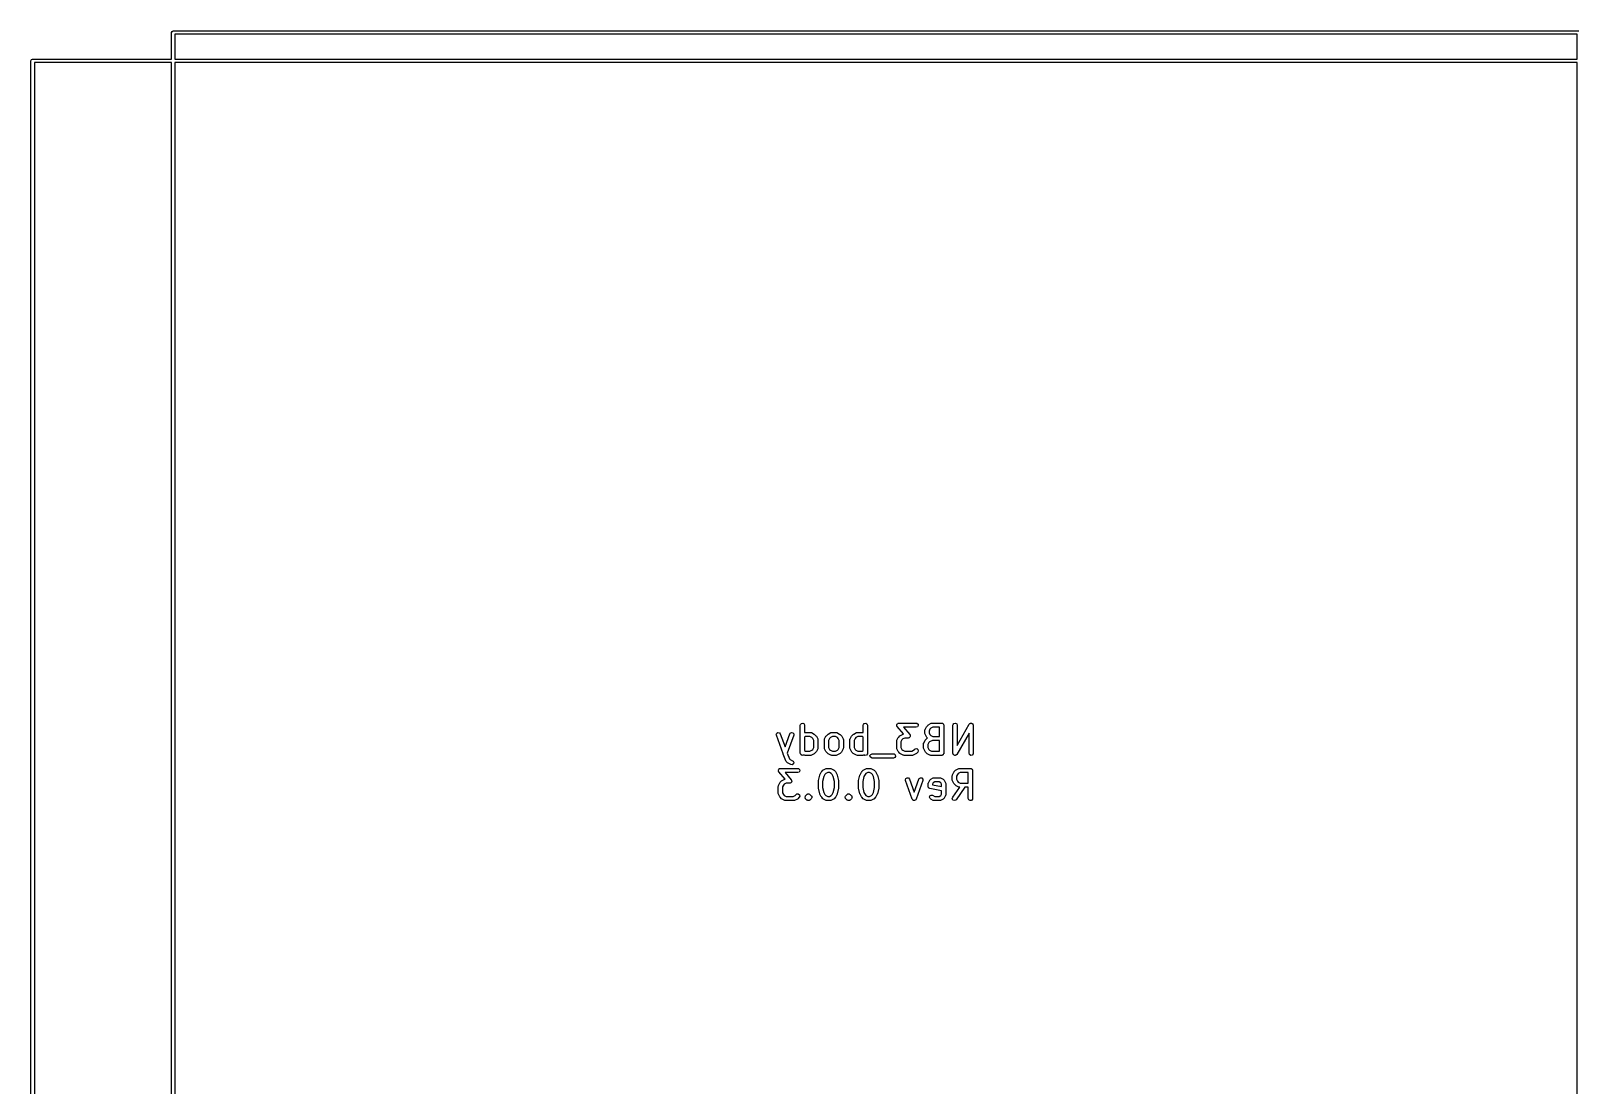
# Model space of a CAD drawing. Extents: x -3.12 to 3.12, y 0.09 to 7.74.
# Drawn here: x -1.183 to 0.983, y 3.092 to 4.569 of the extents above; entities that cross this region are included whole.
import ezdxf

# ---------------------------------------------------------------- set-up
doc = ezdxf.new("R2010")
doc.units = 0
doc.header["$MEASUREMENT"] = 0
doc.layers.add('BLACK', color=7, linetype='CONTINUOUS')

msp = doc.modelspace()

# ---------------------------------------------------------------- linework, layer by layer
at = {"layer": 'BLACK', "linetype": 'CONTINUOUS'}
for p, q in [((-0.9866, 4.5669), (-0.9859, 4.5686)), ((-0.9866, 4.5299), (-0.9866, 4.5669)), ((-0.9859, 4.5686), (-0.9843, 4.5693)), ((-0.9843, 4.5693), (0.9843, 4.5693)), ((-0.9819, 4.5646), (-0.9819, 4.5299)), ((0.9819, 4.5646), (-0.9819, 4.5646)), ((0.9819, 4.5299), (0.9819, 4.5646)), ((-1.1835, 4.5276), (-1.1828, 4.5292)), ((-1.1828, 4.5292), (-1.1811, 4.5299)), ((-1.1811, 4.5299), (-0.9866, 4.5299)), ((-0.9819, 4.5299), (0.9819, 4.5299)), ((-1.1835, 1.6142), (-1.1835, 4.5276)), ((-1.1787, 4.5252), (-1.1787, 1.6165)), ((-0.9866, 4.5252), (-1.1787, 4.5252)), ((-0.9866, 1.6165), (-0.9866, 4.5252)), ((-0.9819, 4.5252), (-0.9819, 1.6165)), ((0.9819, 4.5252), (-0.9819, 4.5252)), ((0.9819, 1.6165), (0.9819, 4.5252)), ((-0.1061, 3.5966), (-0.1059, 3.5976)), ((-0.1061, 3.5572), (-0.1061, 3.5966)), ((-0.1059, 3.5976), (-0.1046, 3.5991)), ((-0.1046, 3.5991), (-0.1026, 3.5995)), ((-0.1026, 3.5995), (-0.1008, 3.5985)), ((-0.1008, 3.5985), (-0.1002, 3.5966)), ((-0.1002, 3.5966), (-0.1002, 3.5862)), ((-0.018, 3.5966), (-0.0178, 3.5976)), ((-0.018, 3.5863), (-0.018, 3.5966)), ((-0.0178, 3.5976), (-0.0165, 3.5991)), ((-0.0165, 3.5991), (-0.0145, 3.5995)), ((-0.0145, 3.5995), (-0.0127, 3.5985)), ((-0.0127, 3.5985), (-0.012, 3.5966)), ((-0.012, 3.5966), (-0.012, 3.5572)), ((0.029, 3.5971), (0.0291, 3.5973)), ((0.0291, 3.5963), (0.029, 3.5971)), ((0.0291, 3.5975), (0.0296, 3.5981)), ((0.0291, 3.5973), (0.0291, 3.5975)), ((0.0296, 3.5981), (0.03, 3.5988)), ((0.03, 3.5988), (0.0302, 3.5989)), ((0.0302, 3.5989), (0.0303, 3.5991)), ((0.0303, 3.5991), (0.0311, 3.5992)), ((0.0311, 3.5992), (0.0319, 3.5995)), ((0.0319, 3.5995), (0.0562, 3.5995)), ((0.0562, 3.5995), (0.0573, 3.5993)), ((0.0573, 3.5993), (0.0588, 3.598)), ((0.0588, 3.598), (0.0592, 3.596)), ((0.071, 3.5949), (0.0729, 3.5968)), ((0.0729, 3.5968), (0.0736, 3.5973)), ((0.0736, 3.5973), (0.0737, 3.5973)), ((0.0737, 3.5973), (0.0774, 3.5992)), ((0.0774, 3.5992), (0.0784, 3.5995)), ((0.0784, 3.5995), (0.0786, 3.5995)), ((0.0786, 3.5995), (0.0787, 3.5995)), ((0.0787, 3.5995), (0.0919, 3.5995)), ((0.0919, 3.5995), (0.0922, 3.5994)), ((0.0922, 3.5994), (0.0924, 3.5995)), ((0.0924, 3.5995), (0.0925, 3.5994)), ((0.0925, 3.5994), (0.0929, 3.5993)), ((0.0929, 3.5993), (0.0935, 3.5988)), ((0.0935, 3.5988), (0.0941, 3.5985)), ((0.0941, 3.5985), (0.0942, 3.5982)), ((0.0942, 3.5982), (0.0944, 3.598)), ((0.0944, 3.598), (0.0946, 3.5973)), ((0.0946, 3.5973), (0.0948, 3.5966)), ((0.0948, 3.5966), (0.0948, 3.5572)), ((0.1077, 3.5966), (0.1078, 3.5976)), ((0.1077, 3.5572), (0.1077, 3.5966)), ((0.1078, 3.5976), (0.1091, 3.5991)), ((0.1091, 3.5991), (0.1111, 3.5995)), ((0.1111, 3.5995), (0.1129, 3.5985)), ((0.1129, 3.5985), (0.1136, 3.5966)), ((0.1136, 3.5683), (0.1305, 3.598)), ((0.1136, 3.5966), (0.1136, 3.5683)), ((0.1305, 3.598), (0.1312, 3.5988)), ((0.1312, 3.5988), (0.1315, 3.5989)), ((0.1315, 3.5989), (0.1316, 3.5991)), ((0.1316, 3.5991), (0.1324, 3.5993)), ((0.1324, 3.5993), (0.1331, 3.5995)), ((0.1331, 3.5995), (0.1334, 3.5994)), ((0.1334, 3.5994), (0.1336, 3.5995)), ((0.1336, 3.5995), (0.1343, 3.5991)), ((0.1343, 3.5991), (0.135, 3.5988)), ((0.135, 3.5988), (0.1351, 3.5986)), ((0.1351, 3.5986), (0.1354, 3.5985)), ((0.1354, 3.5985), (0.1356, 3.5977)), ((0.1356, 3.5977), (0.136, 3.5971)), ((0.136, 3.5971), (0.136, 3.5968)), ((0.136, 3.5968), (0.1361, 3.5966)), ((0.1361, 3.5966), (0.1361, 3.5572)), ((-0.1398, 3.5835), (-0.1391, 3.5854)), ((-0.1396, 3.5824), (-0.1398, 3.5835)), ((-0.1303, 3.5562), (-0.1396, 3.5824)), ((-0.1391, 3.5854), (-0.1374, 3.5863)), ((-0.1374, 3.5863), (-0.1354, 3.586)), ((-0.1354, 3.586), (-0.1341, 3.5844)), ((-0.1341, 3.5844), (-0.1275, 3.566)), ((-0.1275, 3.566), (-0.1209, 3.5844)), ((-0.1153, 3.5824), (-0.1243, 3.5572)), ((-0.1209, 3.5844), (-0.1204, 3.5853)), ((-0.1204, 3.5853), (-0.1186, 3.5863)), ((-0.1186, 3.5863), (-0.1166, 3.586)), ((-0.1166, 3.586), (-0.1153, 3.5845)), ((-0.1153, 3.5845), (-0.1153, 3.5824)), ((-0.1002, 3.5862), (-0.0997, 3.5864)), ((-0.0987, 3.5805), (-0.1002, 3.5797)), ((-0.1002, 3.5797), (-0.1002, 3.5609)), ((-0.0997, 3.5864), (-0.0995, 3.5863)), ((-0.0995, 3.5863), (-0.0994, 3.5864)), ((-0.0994, 3.5864), (-0.0919, 3.5864)), ((-0.0926, 3.5805), (-0.0987, 3.5805)), ((-0.0899, 3.5791), (-0.0926, 3.5805)), ((-0.0919, 3.5864), (-0.0909, 3.5862)), ((-0.0909, 3.5862), (-0.0907, 3.5861)), ((-0.0907, 3.5861), (-0.0905, 3.5861)), ((-0.0905, 3.5861), (-0.0868, 3.5842)), ((-0.0887, 3.5779), (-0.0899, 3.5791)), ((-0.0873, 3.5752), (-0.0887, 3.5779)), ((-0.0873, 3.5654), (-0.0873, 3.5752)), ((-0.0868, 3.5842), (-0.0861, 3.5837)), ((-0.0861, 3.5837), (-0.086, 3.5837)), ((-0.086, 3.5837), (-0.0842, 3.5818)), ((-0.0842, 3.5818), (-0.0836, 3.581)), ((-0.0836, 3.581), (-0.0836, 3.581)), ((-0.0836, 3.581), (-0.0817, 3.5773)), ((-0.0817, 3.5773), (-0.0814, 3.5763)), ((-0.0814, 3.5763), (-0.0815, 3.5761)), ((-0.0815, 3.5761), (-0.0814, 3.5759)), ((-0.0814, 3.5759), (-0.0814, 3.5647)), ((-0.0723, 3.5759), (-0.0721, 3.577)), ((-0.0723, 3.5647), (-0.0723, 3.5759)), ((-0.0721, 3.577), (-0.072, 3.5771)), ((-0.072, 3.5773), (-0.0701, 3.581)), ((-0.072, 3.5771), (-0.072, 3.5773)), ((-0.0701, 3.581), (-0.0696, 3.5817)), ((-0.0696, 3.5818), (-0.0677, 3.5837)), ((-0.0696, 3.5817), (-0.0696, 3.5818)), ((-0.0677, 3.5837), (-0.067, 3.5842)), ((-0.067, 3.5842), (-0.0669, 3.5842)), ((-0.0669, 3.5842), (-0.0632, 3.5861)), ((-0.0651, 3.5779), (-0.0664, 3.5752)), ((-0.0664, 3.5752), (-0.0664, 3.5654)), ((-0.0639, 3.5791), (-0.0651, 3.5779)), ((-0.0612, 3.5805), (-0.0639, 3.5791)), ((-0.0632, 3.5861), (-0.0622, 3.5864)), ((-0.0622, 3.5864), (-0.062, 3.5863)), ((-0.062, 3.5863), (-0.0619, 3.5864)), ((-0.0619, 3.5864), (-0.0562, 3.5864)), ((-0.0569, 3.5805), (-0.0612, 3.5805)), ((-0.0542, 3.5791), (-0.0569, 3.5805)), ((-0.0562, 3.5864), (-0.0552, 3.5862)), ((-0.0552, 3.5862), (-0.0551, 3.5861)), ((-0.0551, 3.5861), (-0.0549, 3.5861)), ((-0.0549, 3.5861), (-0.0512, 3.5842)), ((-0.053, 3.5779), (-0.0542, 3.5791)), ((-0.0517, 3.5752), (-0.053, 3.5779)), ((-0.0517, 3.5654), (-0.0517, 3.5752)), ((-0.0512, 3.5842), (-0.0505, 3.5837)), ((-0.0505, 3.5837), (-0.0504, 3.5837)), ((-0.0504, 3.5837), (-0.0485, 3.5818)), ((-0.0485, 3.5818), (-0.048, 3.581)), ((-0.048, 3.581), (-0.048, 3.581)), ((-0.048, 3.581), (-0.0461, 3.5773)), ((-0.0461, 3.5773), (-0.0458, 3.5763)), ((-0.0458, 3.5763), (-0.0459, 3.5761)), ((-0.0459, 3.5761), (-0.0458, 3.5759)), ((-0.0458, 3.5759), (-0.0458, 3.5647)), ((-0.0367, 3.5759), (-0.0365, 3.577)), ((-0.0367, 3.5647), (-0.0367, 3.5759)), ((-0.0365, 3.577), (-0.0364, 3.5771)), ((-0.0364, 3.5773), (-0.0345, 3.581)), ((-0.0364, 3.5771), (-0.0364, 3.5773)), ((-0.0345, 3.581), (-0.034, 3.5817)), ((-0.034, 3.5818), (-0.0321, 3.5837)), ((-0.034, 3.5817), (-0.034, 3.5818)), ((-0.0321, 3.5837), (-0.0314, 3.5842)), ((-0.0314, 3.5842), (-0.0313, 3.5842)), ((-0.0313, 3.5842), (-0.0276, 3.5861)), ((-0.0294, 3.5779), (-0.0308, 3.5752)), ((-0.0308, 3.5752), (-0.0308, 3.5654)), ((-0.0282, 3.5791), (-0.0294, 3.5779)), ((-0.0255, 3.5805), (-0.0282, 3.5791)), ((-0.0276, 3.5861), (-0.0266, 3.5864)), ((-0.0266, 3.5864), (-0.0264, 3.5863)), ((-0.0264, 3.5863), (-0.0262, 3.5864)), ((-0.0262, 3.5864), (-0.0187, 3.5864)), ((-0.0194, 3.5805), (-0.0255, 3.5805)), ((-0.018, 3.5797), (-0.0194, 3.5805)), ((-0.0187, 3.5864), (-0.018, 3.5863)), ((-0.018, 3.5609), (-0.018, 3.5797)), ((0.0289, 3.5741), (0.0291, 3.5751)), ((0.0291, 3.5955), (0.0291, 3.5963)), ((0.0293, 3.5952), (0.0291, 3.5955)), ((0.0291, 3.5751), (0.0292, 3.5752)), ((0.0292, 3.5754), (0.0311, 3.5791)), ((0.0292, 3.5752), (0.0292, 3.5754)), ((0.0293, 3.5951), (0.0293, 3.5952)), ((0.0294, 3.595), (0.0293, 3.5951)), ((0.0296, 3.5946), (0.0294, 3.595)), ((0.0386, 3.5844), (0.0296, 3.5946)), ((0.0311, 3.5791), (0.0316, 3.5798)), ((0.0316, 3.5798), (0.0317, 3.5799)), ((0.0317, 3.5799), (0.0335, 3.5818)), ((0.0335, 3.5818), (0.0343, 3.5823)), ((0.0343, 3.5823), (0.038, 3.5842)), ((0.0343, 3.5823), (0.0343, 3.5823)), ((0.0362, 3.5761), (0.0348, 3.5734)), ((0.0374, 3.5773), (0.0362, 3.5761)), ((0.0401, 3.5786), (0.0374, 3.5773)), ((0.038, 3.5842), (0.0386, 3.5844)), ((0.0562, 3.5936), (0.0384, 3.5936)), ((0.0384, 3.5936), (0.0472, 3.5835)), ((0.045, 3.5786), (0.0401, 3.5786)), ((0.0457, 3.5789), (0.045, 3.5786)), ((0.0465, 3.579), (0.0457, 3.5789)), ((0.0467, 3.5792), (0.0465, 3.579)), ((0.0469, 3.5793), (0.0467, 3.5792)), ((0.0473, 3.58), (0.0469, 3.5793)), ((0.0472, 3.5835), (0.0474, 3.5831)), ((0.0478, 3.5806), (0.0473, 3.58)), ((0.0474, 3.5831), (0.0476, 3.583)), ((0.0476, 3.583), (0.0476, 3.5829)), ((0.0476, 3.5829), (0.0477, 3.5826)), ((0.0477, 3.5826), (0.0478, 3.5818)), ((0.0478, 3.5818), (0.0479, 3.581)), ((0.0479, 3.581), (0.0478, 3.5808)), ((0.0478, 3.5808), (0.0478, 3.5806)), ((0.0581, 3.5943), (0.0562, 3.5936)), ((0.0592, 3.596), (0.0581, 3.5943)), ((0.0667, 3.5716), (0.0686, 3.5754)), ((0.0683, 3.5891), (0.0685, 3.5901)), ((0.0683, 3.5853), (0.0683, 3.5891)), ((0.0683, 3.5852), (0.0683, 3.5853)), ((0.0683, 3.585), (0.0683, 3.5852)), ((0.0686, 3.584), (0.0683, 3.585)), ((0.0685, 3.5901), (0.0686, 3.5902)), ((0.0686, 3.5904), (0.0705, 3.5941)), ((0.0686, 3.5902), (0.0686, 3.5904)), ((0.0705, 3.5802), (0.0686, 3.584)), ((0.0686, 3.5754), (0.0691, 3.5761)), ((0.0691, 3.5761), (0.0692, 3.5762)), ((0.0692, 3.5762), (0.071, 3.578)), ((0.0705, 3.5941), (0.071, 3.5948)), ((0.071, 3.5795), (0.0705, 3.5802)), ((0.0705, 3.5802), (0.0705, 3.5802)), ((0.071, 3.5948), (0.071, 3.5949)), ((0.0719, 3.5786), (0.071, 3.5795)), ((0.071, 3.578), (0.0719, 3.5786)), ((0.0719, 3.5786), (0.0719, 3.5786)), ((0.0755, 3.5911), (0.0742, 3.5884)), ((0.0742, 3.5884), (0.0742, 3.586)), ((0.0742, 3.586), (0.0755, 3.5833)), ((0.0792, 3.5749), (0.0747, 3.5734)), ((0.0767, 3.5923), (0.0755, 3.5911)), ((0.0755, 3.5833), (0.0767, 3.5821)), ((0.0794, 3.5936), (0.0767, 3.5923)), ((0.0767, 3.5821), (0.0794, 3.5808)), ((0.0889, 3.5749), (0.0792, 3.5749)), ((0.0889, 3.5936), (0.0794, 3.5936)), ((0.0794, 3.5808), (0.0889, 3.5808)), ((0.0889, 3.5808), (0.0889, 3.5936)), ((0.0889, 3.5601), (0.0889, 3.5749)), ((0.1302, 3.5854), (0.1132, 3.5557)), ((0.1302, 3.5572), (0.1302, 3.5854)), ((-0.1302, 3.5561), (-0.1303, 3.5562)), ((-0.1303, 3.5562), (-0.1303, 3.5562)), ((-0.1303, 3.5562), (-0.1303, 3.5562)), ((-0.1265, 3.5467), (-0.1302, 3.5561)), ((-0.1302, 3.5561), (-0.1302, 3.5561)), ((-0.1243, 3.5572), (-0.1212, 3.5495)), ((-0.1054, 3.5553), (-0.1061, 3.5572)), ((-0.1036, 3.5543), (-0.1054, 3.5553)), ((-0.1016, 3.5546), (-0.1036, 3.5543)), ((-0.1014, 3.5549), (-0.1016, 3.5546)), ((-0.1007, 3.5545), (-0.1014, 3.5549)), ((-0.1005, 3.5545), (-0.1007, 3.5545)), ((-0.1004, 3.5544), (-0.1005, 3.5545)), ((-0.0994, 3.5542), (-0.1004, 3.5544)), ((-0.1002, 3.5609), (-0.0987, 3.5601)), ((-0.0919, 3.5542), (-0.0994, 3.5542)), ((-0.0987, 3.5601), (-0.0926, 3.5601)), ((-0.0926, 3.5601), (-0.0899, 3.5615)), ((-0.0917, 3.5543), (-0.0919, 3.5542)), ((-0.0915, 3.5543), (-0.0917, 3.5543)), ((-0.0905, 3.5545), (-0.0915, 3.5543)), ((-0.0868, 3.5564), (-0.0905, 3.5545)), ((-0.0899, 3.5615), (-0.0887, 3.5627)), ((-0.0887, 3.5627), (-0.0873, 3.5654)), ((-0.0867, 3.5565), (-0.0868, 3.5564)), ((-0.086, 3.557), (-0.0867, 3.5565)), ((-0.0842, 3.5589), (-0.086, 3.557)), ((-0.0841, 3.5589), (-0.0842, 3.5589)), ((-0.0836, 3.5596), (-0.0841, 3.5589)), ((-0.0817, 3.5634), (-0.0836, 3.5596)), ((-0.0816, 3.5637), (-0.0817, 3.5635)), ((-0.0817, 3.5635), (-0.0817, 3.5634)), ((-0.0814, 3.5647), (-0.0816, 3.5637)), ((-0.0723, 3.5645), (-0.0723, 3.5647)), ((-0.0723, 3.5644), (-0.0723, 3.5645)), ((-0.072, 3.5634), (-0.0723, 3.5644)), ((-0.0701, 3.5596), (-0.072, 3.5634)), ((-0.0696, 3.5589), (-0.0701, 3.5596)), ((-0.0701, 3.5596), (-0.0701, 3.5596)), ((-0.0677, 3.557), (-0.0696, 3.5589)), ((-0.0676, 3.557), (-0.0677, 3.557)), ((-0.0669, 3.5564), (-0.0676, 3.557)), ((-0.0632, 3.5545), (-0.0669, 3.5564)), ((-0.0664, 3.5654), (-0.0651, 3.5627)), ((-0.0651, 3.5627), (-0.0639, 3.5615)), ((-0.0639, 3.5615), (-0.0612, 3.5601)), ((-0.063, 3.5545), (-0.0632, 3.5545)), ((-0.0629, 3.5544), (-0.063, 3.5545)), ((-0.0619, 3.5542), (-0.0629, 3.5544)), ((-0.0562, 3.5542), (-0.0619, 3.5542)), ((-0.0612, 3.5601), (-0.0569, 3.5601)), ((-0.0569, 3.5601), (-0.0542, 3.5615)), ((-0.0561, 3.5543), (-0.0562, 3.5542)), ((-0.0559, 3.5543), (-0.0561, 3.5543)), ((-0.0549, 3.5545), (-0.0559, 3.5543)), ((-0.0512, 3.5564), (-0.0549, 3.5545)), ((-0.0542, 3.5615), (-0.053, 3.5627)), ((-0.053, 3.5627), (-0.0517, 3.5654)), ((-0.0511, 3.5565), (-0.0512, 3.5564)), ((-0.0504, 3.557), (-0.0511, 3.5565)), ((-0.0485, 3.5589), (-0.0504, 3.557)), ((-0.048, 3.5596), (-0.0485, 3.5589)), ((-0.0485, 3.5589), (-0.0485, 3.5589)), ((-0.0461, 3.5634), (-0.048, 3.5596)), ((-0.046, 3.5637), (-0.0461, 3.5635)), ((-0.0461, 3.5635), (-0.0461, 3.5634)), ((-0.0458, 3.5647), (-0.046, 3.5637)), ((-0.0366, 3.5645), (-0.0367, 3.5647)), ((-0.0367, 3.5644), (-0.0366, 3.5645)), ((-0.0364, 3.5634), (-0.0367, 3.5644)), ((-0.0345, 3.5596), (-0.0364, 3.5634)), ((-0.034, 3.5589), (-0.0345, 3.5596)), ((-0.0345, 3.5596), (-0.0345, 3.5596)), ((-0.0321, 3.557), (-0.034, 3.5589)), ((-0.032, 3.557), (-0.0321, 3.557)), ((-0.0313, 3.5564), (-0.032, 3.557)), ((-0.0276, 3.5545), (-0.0313, 3.5564)), ((-0.0308, 3.5654), (-0.0294, 3.5627)), ((-0.0294, 3.5627), (-0.0282, 3.5615)), ((-0.0282, 3.5615), (-0.0255, 3.5601)), ((-0.0274, 3.5545), (-0.0276, 3.5545)), ((-0.0273, 3.5544), (-0.0274, 3.5545)), ((-0.0262, 3.5542), (-0.0273, 3.5544)), ((-0.0187, 3.5542), (-0.0262, 3.5542)), ((-0.0255, 3.5601), (-0.0194, 3.5601)), ((-0.0194, 3.5601), (-0.018, 3.5609)), ((-0.0186, 3.5543), (-0.0187, 3.5542)), ((-0.0184, 3.5543), (-0.0186, 3.5543)), ((-0.0174, 3.5545), (-0.0184, 3.5543)), ((-0.0166, 3.5549), (-0.0174, 3.5545)), ((-0.0155, 3.5543), (-0.0166, 3.5549)), ((-0.0135, 3.5546), (-0.0155, 3.5543)), ((-0.0122, 3.5562), (-0.0135, 3.5546)), ((-0.012, 3.5572), (-0.0122, 3.5562)), ((-0.0085, 3.5539), (-0.0075, 3.5557)), ((-0.0082, 3.552), (-0.0085, 3.5539)), ((-0.0075, 3.5557), (-0.0056, 3.5564)), ((-0.0056, 3.5564), (0.0244, 3.5564)), ((0.0244, 3.5564), (0.0254, 3.5562)), ((0.0254, 3.5562), (0.0269, 3.5549)), ((0.0269, 3.5549), (0.0273, 3.5529)), ((0.0289, 3.5647), (0.0289, 3.5741)), ((0.029, 3.5645), (0.0289, 3.5647)), ((0.0289, 3.5644), (0.029, 3.5645)), ((0.0292, 3.5634), (0.0289, 3.5644)), ((0.0311, 3.5596), (0.0292, 3.5634)), ((0.0312, 3.5596), (0.0311, 3.5596)), ((0.0317, 3.5589), (0.0312, 3.5596)), ((0.0335, 3.557), (0.0317, 3.5589)), ((0.0336, 3.557), (0.0335, 3.557)), ((0.0343, 3.5564), (0.0336, 3.557)), ((0.038, 3.5545), (0.0343, 3.5564)), ((0.0348, 3.5734), (0.0348, 3.5654)), ((0.0348, 3.5654), (0.0362, 3.5627)), ((0.0362, 3.5627), (0.0374, 3.5615)), ((0.0374, 3.5615), (0.0401, 3.5601)), ((0.0382, 3.5545), (0.038, 3.5545)), ((0.0384, 3.5544), (0.0382, 3.5545)), ((0.0394, 3.5542), (0.0384, 3.5544)), ((0.0506, 3.5542), (0.0394, 3.5542)), ((0.0401, 3.5601), (0.0499, 3.5601)), ((0.0499, 3.5601), (0.0526, 3.5615)), ((0.0508, 3.5543), (0.0506, 3.5542)), ((0.051, 3.5543), (0.0508, 3.5543)), ((0.0519, 3.5545), (0.051, 3.5543)), ((0.0557, 3.5564), (0.0519, 3.5545)), ((0.0526, 3.5615), (0.0542, 3.563)), ((0.0542, 3.563), (0.055, 3.5636)), ((0.055, 3.5636), (0.057, 3.5638)), ((0.0565, 3.557), (0.0557, 3.5565)), ((0.0557, 3.5565), (0.0557, 3.5564)), ((0.0583, 3.5589), (0.0565, 3.557)), ((0.057, 3.5638), (0.0587, 3.5626)), ((0.0592, 3.5607), (0.0583, 3.5589)), ((0.0587, 3.5626), (0.0592, 3.5607)), ((0.0664, 3.5703), (0.0666, 3.5713)), ((0.0664, 3.5647), (0.0664, 3.5703)), ((0.0665, 3.5645), (0.0664, 3.5647)), ((0.0664, 3.5644), (0.0665, 3.5645)), ((0.0667, 3.5634), (0.0664, 3.5644)), ((0.0666, 3.5713), (0.0667, 3.5715)), ((0.0667, 3.5715), (0.0667, 3.5716)), ((0.0686, 3.5596), (0.0667, 3.5634)), ((0.0692, 3.5589), (0.0686, 3.5596)), ((0.0686, 3.5596), (0.0686, 3.5596)), ((0.071, 3.557), (0.0692, 3.5589)), ((0.0711, 3.557), (0.071, 3.557)), ((0.0718, 3.5564), (0.0711, 3.557)), ((0.0755, 3.5545), (0.0718, 3.5564)), ((0.0737, 3.5723), (0.0723, 3.5696)), ((0.0723, 3.5696), (0.0723, 3.5654)), ((0.0723, 3.5654), (0.0737, 3.5627)), ((0.0747, 3.5734), (0.0737, 3.5723)), ((0.0737, 3.5627), (0.0749, 3.5615)), ((0.0749, 3.5615), (0.0776, 3.5601)), ((0.0757, 3.5545), (0.0755, 3.5545)), ((0.0759, 3.5544), (0.0757, 3.5545)), ((0.0769, 3.5542), (0.0759, 3.5544)), ((0.0919, 3.5542), (0.0769, 3.5542)), ((0.0776, 3.5601), (0.0889, 3.5601)), ((0.0926, 3.5545), (0.0919, 3.5542)), ((0.0933, 3.5546), (0.0926, 3.5545)), ((0.0935, 3.5548), (0.0933, 3.5546)), ((0.0938, 3.5549), (0.0935, 3.5548)), ((0.0941, 3.5556), (0.0938, 3.5549)), ((0.0946, 3.5562), (0.0941, 3.5556)), ((0.0947, 3.5566), (0.0946, 3.5562)), ((0.0948, 3.5572), (0.0947, 3.5568)), ((0.0947, 3.5568), (0.0948, 3.5567)), ((0.0948, 3.5567), (0.0947, 3.5566)), ((0.1078, 3.5569), (0.1077, 3.5572)), ((0.1077, 3.5567), (0.1078, 3.5569)), ((0.1081, 3.556), (0.1077, 3.5567)), ((0.1083, 3.5553), (0.1081, 3.556)), ((0.1086, 3.5552), (0.1083, 3.5553)), ((0.1087, 3.5549), (0.1086, 3.5552)), ((0.1094, 3.5547), (0.1087, 3.5549)), ((0.1101, 3.5543), (0.1094, 3.5547)), ((0.1104, 3.5543), (0.1101, 3.5543)), ((0.1106, 3.5542), (0.1104, 3.5543)), ((0.1113, 3.5545), (0.1106, 3.5542)), ((0.1121, 3.5546), (0.1113, 3.5545)), ((0.1123, 3.5548), (0.1121, 3.5546)), ((0.1125, 3.5549), (0.1123, 3.5548)), ((0.1132, 3.5557), (0.1125, 3.5549)), ((0.1308, 3.5553), (0.1302, 3.5572)), ((0.1326, 3.5543), (0.1308, 3.5553)), ((0.1346, 3.5546), (0.1326, 3.5543)), ((0.1359, 3.5562), (0.1346, 3.5546)), ((0.1361, 3.5572), (0.1359, 3.5562)), ((-0.137, 3.5337), (-0.1368, 3.5339)), ((-0.1368, 3.5329), (-0.137, 3.5337)), ((-0.1368, 3.5341), (-0.1363, 3.5347)), ((-0.1368, 3.5339), (-0.1368, 3.5341)), ((-0.1368, 3.5321), (-0.1368, 3.5329)), ((-0.1366, 3.5318), (-0.1368, 3.5321)), ((-0.1366, 3.5317), (-0.1366, 3.5318)), ((-0.1365, 3.5316), (-0.1366, 3.5317)), ((-0.1363, 3.5312), (-0.1365, 3.5316)), ((-0.1363, 3.5347), (-0.1359, 3.5354)), ((-0.1359, 3.5354), (-0.1357, 3.5355)), ((-0.1357, 3.5355), (-0.1356, 3.5357)), ((-0.1356, 3.5357), (-0.1348, 3.5358)), ((-0.1348, 3.5358), (-0.134, 3.5361)), ((-0.134, 3.5361), (-0.1097, 3.5361)), ((-0.1264, 3.5467), (-0.1265, 3.5467)), ((-0.1264, 3.5466), (-0.1264, 3.5467)), ((-0.1258, 3.5457), (-0.1264, 3.5466)), ((-0.1239, 3.5438), (-0.1258, 3.5457)), ((-0.1232, 3.5433), (-0.1239, 3.5438)), ((-0.1239, 3.5438), (-0.1239, 3.5438)), ((-0.1194, 3.5414), (-0.1232, 3.5433)), ((-0.1212, 3.5495), (-0.1201, 3.5484)), ((-0.1201, 3.5484), (-0.1168, 3.5467)), ((-0.1174, 3.5412), (-0.1194, 3.5414)), ((-0.1157, 3.5423), (-0.1174, 3.5412)), ((-0.1168, 3.5467), (-0.116, 3.5461)), ((-0.116, 3.5461), (-0.1152, 3.5442)), ((-0.1152, 3.5442), (-0.1157, 3.5423)), ((-0.1097, 3.5361), (-0.1087, 3.536)), ((-0.1087, 3.536), (-0.1071, 3.5347)), ((-0.1068, 3.5327), (-0.1078, 3.5309)), ((-0.1071, 3.5347), (-0.1068, 3.5327)), ((-0.0767, 3.5307), (-0.0762, 3.5314)), ((-0.0762, 3.5314), (-0.0761, 3.5315)), ((-0.0761, 3.5315), (-0.0743, 3.5334)), ((-0.0743, 3.5334), (-0.0735, 3.5339)), ((-0.0735, 3.5339), (-0.0697, 3.5358)), ((-0.0735, 3.5339), (-0.0735, 3.5339)), ((-0.0697, 3.5358), (-0.0688, 3.5361)), ((-0.0688, 3.5361), (-0.0686, 3.5361)), ((-0.0686, 3.5361), (-0.0684, 3.5361)), ((-0.0684, 3.5361), (-0.0647, 3.5361)), ((-0.0647, 3.5361), (-0.0637, 3.536)), ((-0.0637, 3.536), (-0.0635, 3.5358)), ((-0.0635, 3.5358), (-0.0634, 3.5358)), ((-0.0634, 3.5358), (-0.0596, 3.5339)), ((-0.0596, 3.5339), (-0.0589, 3.5334)), ((-0.0589, 3.5334), (-0.0588, 3.5334)), ((-0.0588, 3.5334), (-0.057, 3.5315)), ((-0.057, 3.5315), (-0.0565, 3.5308)), ((-0.0205, 3.5307), (-0.0199, 3.5314)), ((-0.0199, 3.5315), (-0.018, 3.5334)), ((-0.0199, 3.5314), (-0.0199, 3.5315)), ((-0.018, 3.5334), (-0.0173, 3.5339)), ((-0.0173, 3.5339), (-0.0135, 3.5358)), ((-0.0173, 3.5339), (-0.0173, 3.5339)), ((-0.0135, 3.5358), (-0.0125, 3.5361)), ((-0.0125, 3.5361), (-0.0124, 3.5361)), ((-0.0124, 3.5361), (-0.0122, 3.5361)), ((-0.0122, 3.5361), (-0.0084, 3.5361)), ((-0.0084, 3.5361), (-0.0074, 3.536)), ((-0.0066, 3.5507), (-0.0082, 3.552)), ((-0.0074, 3.536), (-0.0073, 3.5358)), ((-0.0073, 3.5358), (-0.0071, 3.5358)), ((-0.0071, 3.5358), (-0.0034, 3.5339)), ((-0.0056, 3.5505), (-0.0066, 3.5507)), ((0.0244, 3.5505), (-0.0056, 3.5505)), ((-0.0034, 3.5339), (-0.0027, 3.5334)), ((-0.0027, 3.5334), (-0.0026, 3.5334)), ((-0.0026, 3.5334), (-0.0007, 3.5315)), ((-0.0007, 3.5315), (-0.0002, 3.5308)), ((0.0263, 3.5512), (0.0244, 3.5505)), ((0.0273, 3.5529), (0.0263, 3.5512)), ((0.1089, 3.5307), (0.1094, 3.5314)), ((0.1094, 3.5314), (0.1095, 3.5315)), ((0.1095, 3.5315), (0.1113, 3.5334)), ((0.1113, 3.5334), (0.1121, 3.5339)), ((0.1121, 3.5339), (0.1159, 3.5358)), ((0.1121, 3.5339), (0.1121, 3.5339)), ((0.1159, 3.5358), (0.1168, 3.5361)), ((0.1168, 3.5361), (0.117, 3.5361)), ((0.117, 3.5361), (0.1172, 3.5361)), ((0.1172, 3.5361), (0.1322, 3.5361)), ((0.1322, 3.5361), (0.1326, 3.5361)), ((0.1326, 3.5361), (0.1327, 3.5361)), ((0.1327, 3.5361), (0.1328, 3.536)), ((0.1328, 3.536), (0.1332, 3.536)), ((0.1332, 3.536), (0.1338, 3.5355)), ((0.1338, 3.5355), (0.1344, 3.5351)), ((0.1344, 3.5351), (0.1345, 3.5348)), ((0.1345, 3.5348), (0.1347, 3.5347)), ((0.1347, 3.5347), (0.1349, 3.5339)), ((0.1349, 3.5339), (0.1351, 3.5332)), ((0.1351, 3.5332), (0.1351, 3.4938)), ((-0.137, 3.5107), (-0.1368, 3.5117)), ((-0.137, 3.5013), (-0.137, 3.5107)), ((-0.1368, 3.5117), (-0.1367, 3.5118)), ((-0.1367, 3.512), (-0.1348, 3.5158)), ((-0.1367, 3.5118), (-0.1367, 3.512)), ((-0.1273, 3.521), (-0.1363, 3.5312)), ((-0.1348, 3.5158), (-0.1343, 3.5165)), ((-0.1343, 3.5165), (-0.1324, 3.5184)), ((-0.1343, 3.5165), (-0.1343, 3.5165)), ((-0.1324, 3.5184), (-0.1317, 3.5189)), ((-0.1317, 3.5189), (-0.1316, 3.5189)), ((-0.1316, 3.5189), (-0.1279, 3.5208)), ((-0.1297, 3.5127), (-0.1311, 3.51)), ((-0.1311, 3.51), (-0.1311, 3.502)), ((-0.1285, 3.5139), (-0.1297, 3.5127)), ((-0.1258, 3.5152), (-0.1285, 3.5139)), ((-0.1279, 3.5208), (-0.1273, 3.521)), ((-0.1097, 3.5302), (-0.1275, 3.5302)), ((-0.1275, 3.5302), (-0.1187, 3.5201)), ((-0.1209, 3.5152), (-0.1258, 3.5152)), ((-0.1202, 3.5155), (-0.1209, 3.5152)), ((-0.1194, 3.5156), (-0.1202, 3.5155)), ((-0.1192, 3.5158), (-0.1194, 3.5156)), ((-0.119, 3.5159), (-0.1192, 3.5158)), ((-0.1186, 3.5166), (-0.119, 3.5159)), ((-0.1187, 3.5201), (-0.1185, 3.5197)), ((-0.1181, 3.5172), (-0.1186, 3.5166)), ((-0.1185, 3.5197), (-0.1184, 3.5196)), ((-0.1184, 3.5196), (-0.1183, 3.5195)), ((-0.1183, 3.5195), (-0.1182, 3.5192)), ((-0.1182, 3.5192), (-0.1182, 3.5185)), ((-0.1182, 3.5185), (-0.118, 3.5177)), ((-0.118, 3.5177), (-0.1181, 3.5175)), ((-0.1181, 3.5175), (-0.1181, 3.5172)), ((-0.1078, 3.5309), (-0.1097, 3.5302)), ((-0.0808, 3.5182), (-0.0807, 3.5188)), ((-0.0808, 3.5088), (-0.0808, 3.5182)), ((-0.0807, 3.5189), (-0.0788, 3.5264)), ((-0.0807, 3.5188), (-0.0807, 3.5189)), ((-0.0788, 3.5264), (-0.0786, 3.5269)), ((-0.0786, 3.527), (-0.0767, 3.5307)), ((-0.0786, 3.5269), (-0.0786, 3.527)), ((-0.0731, 3.5246), (-0.0748, 3.5178)), ((-0.0748, 3.5178), (-0.0748, 3.5092)), ((-0.0716, 3.5277), (-0.0731, 3.5246)), ((-0.0704, 3.5289), (-0.0716, 3.5277)), ((-0.0677, 3.5302), (-0.0704, 3.5289)), ((-0.0654, 3.5302), (-0.0677, 3.5302)), ((-0.0627, 3.5289), (-0.0654, 3.5302)), ((-0.0615, 3.5277), (-0.0627, 3.5289)), ((-0.06, 3.5246), (-0.0615, 3.5277)), ((-0.0583, 3.5178), (-0.06, 3.5246)), ((-0.0583, 3.5092), (-0.0583, 3.5178)), ((-0.0565, 3.5308), (-0.0564, 3.5307)), ((-0.0564, 3.5307), (-0.0545, 3.527)), ((-0.0545, 3.527), (-0.0544, 3.5265)), ((-0.0544, 3.5265), (-0.0543, 3.5264)), ((-0.0543, 3.5264), (-0.0524, 3.5189)), ((-0.0524, 3.5189), (-0.0524, 3.5183)), ((-0.0524, 3.5183), (-0.0524, 3.5182)), ((-0.0524, 3.5182), (-0.0524, 3.5088)), ((-0.0245, 3.5182), (-0.0244, 3.5188)), ((-0.0245, 3.5088), (-0.0245, 3.5182)), ((-0.0244, 3.5189), (-0.0225, 3.5264)), ((-0.0244, 3.5188), (-0.0244, 3.5189)), ((-0.0225, 3.5264), (-0.0223, 3.5269)), ((-0.0223, 3.527), (-0.0205, 3.5307)), ((-0.0223, 3.5269), (-0.0223, 3.527)), ((-0.0169, 3.5246), (-0.0186, 3.5178)), ((-0.0186, 3.5178), (-0.0186, 3.5092)), ((-0.0154, 3.5277), (-0.0169, 3.5246)), ((-0.0142, 3.5289), (-0.0154, 3.5277)), ((-0.0115, 3.5302), (-0.0142, 3.5289)), ((-0.0091, 3.5302), (-0.0115, 3.5302)), ((-0.0064, 3.5289), (-0.0091, 3.5302)), ((-0.0052, 3.5277), (-0.0064, 3.5289)), ((-0.0037, 3.5246), (-0.0052, 3.5277)), ((-0.002, 3.5178), (-0.0037, 3.5246)), ((-0.002, 3.5092), (-0.002, 3.5178)), ((-0.0002, 3.5308), (-0.0002, 3.5307)), ((-0.0002, 3.5307), (0.0017, 3.527)), ((0.0017, 3.527), (0.0018, 3.5265)), ((0.0018, 3.5265), (0.0019, 3.5264)), ((0.0019, 3.5264), (0.0038, 3.5189)), ((0.0038, 3.5189), (0.0038, 3.5183)), ((0.0038, 3.5183), (0.0039, 3.5182)), ((0.0039, 3.5182), (0.0039, 3.5088)), ((0.0411, 3.5201), (0.0418, 3.522)), ((0.0413, 3.5191), (0.0411, 3.5201)), ((0.0507, 3.4928), (0.0413, 3.5191)), ((0.0418, 3.522), (0.0436, 3.523)), ((0.0436, 3.523), (0.0455, 3.5226)), ((0.0455, 3.5226), (0.0468, 3.521)), ((0.0468, 3.521), (0.0534, 3.5026)), ((0.0534, 3.5026), (0.06, 3.521)), ((0.0656, 3.5191), (0.0562, 3.4928)), ((0.06, 3.521), (0.0605, 3.5219)), ((0.0605, 3.5219), (0.0623, 3.523)), ((0.0623, 3.523), (0.0643, 3.5226)), ((0.0643, 3.5226), (0.0656, 3.5211)), ((0.0656, 3.5211), (0.0656, 3.5191)), ((0.073, 3.5144), (0.0732, 3.5154)), ((0.073, 3.5107), (0.073, 3.5144)), ((0.0731, 3.5102), (0.073, 3.5107)), ((0.0731, 3.5097), (0.0731, 3.5102)), ((0.0732, 3.5154), (0.0733, 3.5156)), ((0.0733, 3.5158), (0.0752, 3.5195)), ((0.0733, 3.5156), (0.0733, 3.5158)), ((0.0752, 3.5195), (0.0758, 3.5203)), ((0.0758, 3.5203), (0.0762, 3.5205)), ((0.0762, 3.5205), (0.0765, 3.5208)), ((0.0765, 3.5208), (0.0802, 3.5227)), ((0.08, 3.516), (0.0789, 3.5137)), ((0.0789, 3.5137), (0.0789, 3.5131)), ((0.0789, 3.5131), (0.0917, 3.5105)), ((0.0822, 3.5171), (0.08, 3.516)), ((0.0802, 3.5227), (0.0812, 3.523)), ((0.0812, 3.523), (0.0814, 3.5229)), ((0.0814, 3.5229), (0.0816, 3.523)), ((0.0816, 3.523), (0.0891, 3.523)), ((0.0884, 3.5171), (0.0822, 3.5171)), ((0.0906, 3.516), (0.0884, 3.5171)), ((0.0891, 3.523), (0.0901, 3.5228)), ((0.0901, 3.5228), (0.0902, 3.5227)), ((0.0902, 3.5227), (0.0904, 3.5227)), ((0.0904, 3.5227), (0.0941, 3.5208)), ((0.0917, 3.5137), (0.0906, 3.516)), ((0.0917, 3.5105), (0.0917, 3.5137)), ((0.0941, 3.5208), (0.0949, 3.5202)), ((0.0949, 3.5202), (0.0951, 3.5198)), ((0.0951, 3.5198), (0.0954, 3.5195)), ((0.0954, 3.5195), (0.0973, 3.5158)), ((0.0973, 3.5158), (0.0976, 3.5148)), ((0.0976, 3.5148), (0.0976, 3.5146)), ((0.0976, 3.5146), (0.0976, 3.5144)), ((0.0976, 3.5144), (0.0976, 3.4994)), ((0.1067, 3.5257), (0.1069, 3.5267)), ((0.1067, 3.52), (0.1067, 3.5257)), ((0.1068, 3.5199), (0.1067, 3.52)), ((0.1067, 3.5197), (0.1068, 3.5199)), ((0.107, 3.5187), (0.1067, 3.5197)), ((0.1069, 3.5267), (0.107, 3.5268)), ((0.107, 3.527), (0.1089, 3.5307)), ((0.107, 3.5268), (0.107, 3.527)), ((0.1089, 3.515), (0.107, 3.5187)), ((0.109, 3.5149), (0.1089, 3.515)), ((0.1095, 3.5142), (0.109, 3.5149)), ((0.1113, 3.5123), (0.1095, 3.5142)), ((0.1114, 3.5123), (0.1113, 3.5123)), ((0.1121, 3.5118), (0.1114, 3.5123)), ((0.1159, 3.5099), (0.1121, 3.5118)), ((0.114, 3.5277), (0.1126, 3.525)), ((0.1126, 3.525), (0.1126, 3.5208)), ((0.1126, 3.5208), (0.114, 3.5181)), ((0.1152, 3.5289), (0.114, 3.5277)), ((0.114, 3.5181), (0.1152, 3.5168)), ((0.1179, 3.5302), (0.1152, 3.5289)), ((0.1152, 3.5168), (0.1179, 3.5155)), ((0.116, 3.5099), (0.1159, 3.5099)), ((0.1162, 3.5098), (0.116, 3.5099)), ((0.1292, 3.5302), (0.1179, 3.5302)), ((0.1179, 3.5155), (0.1292, 3.5155)), ((0.1292, 3.5155), (0.1292, 3.5302)), ((-0.1369, 3.5011), (-0.137, 3.5013)), ((-0.137, 3.501), (-0.1369, 3.5011)), ((-0.1367, 3.5), (-0.137, 3.501)), ((-0.1348, 3.4962), (-0.1367, 3.5)), ((-0.1343, 3.4955), (-0.1348, 3.4962)), ((-0.1348, 3.4962), (-0.1348, 3.4962)), ((-0.1324, 3.4936), (-0.1343, 3.4955)), ((-0.1323, 3.4936), (-0.1324, 3.4936)), ((-0.1316, 3.493), (-0.1323, 3.4936)), ((-0.1279, 3.4912), (-0.1316, 3.493)), ((-0.1311, 3.502), (-0.1297, 3.4993)), ((-0.1297, 3.4993), (-0.1285, 3.4981)), ((-0.1285, 3.4981), (-0.1258, 3.4968)), ((-0.1277, 3.4911), (-0.1279, 3.4912)), ((-0.1276, 3.491), (-0.1277, 3.4911)), ((-0.1265, 3.4909), (-0.1276, 3.491)), ((-0.1153, 3.4909), (-0.1265, 3.4909)), ((-0.1258, 3.4968), (-0.116, 3.4968)), ((-0.116, 3.4968), (-0.1133, 3.4981)), ((-0.1151, 3.4909), (-0.1153, 3.4909)), ((-0.115, 3.4909), (-0.1151, 3.4909)), ((-0.114, 3.4912), (-0.115, 3.4909)), ((-0.1102, 3.493), (-0.114, 3.4912)), ((-0.1133, 3.4981), (-0.1118, 3.4996)), ((-0.1118, 3.4996), (-0.1109, 3.5002)), ((-0.1109, 3.5002), (-0.1089, 3.5004)), ((-0.1095, 3.4936), (-0.1102, 3.4931)), ((-0.1102, 3.4931), (-0.1102, 3.493)), ((-0.1076, 3.4955), (-0.1095, 3.4936)), ((-0.1089, 3.5004), (-0.1073, 3.4992)), ((-0.1067, 3.4973), (-0.1076, 3.4955)), ((-0.1073, 3.4992), (-0.1067, 3.4973)), ((-0.0995, 3.4959), (-0.0994, 3.4962)), ((-0.0993, 3.4952), (-0.0995, 3.4959)), ((-0.0994, 3.4964), (-0.099, 3.4971)), ((-0.0994, 3.4962), (-0.0994, 3.4964)), ((-0.0992, 3.4944), (-0.0993, 3.4952)), ((-0.099, 3.4941), (-0.0992, 3.4944)), ((-0.099, 3.4971), (-0.0986, 3.4978)), ((-0.099, 3.494), (-0.099, 3.4941)), ((-0.0989, 3.4939), (-0.099, 3.494)), ((-0.0986, 3.4936), (-0.0989, 3.4939)), ((-0.0986, 3.4978), (-0.0968, 3.4996)), ((-0.0968, 3.4917), (-0.0986, 3.4936)), ((-0.0968, 3.4996), (-0.0964, 3.4999)), ((-0.0961, 3.4914), (-0.0968, 3.4917)), ((-0.0964, 3.4999), (-0.0964, 3.5)), ((-0.0964, 3.5), (-0.0962, 3.5)), ((-0.0962, 3.5), (-0.0962, 3.5001)), ((-0.0962, 3.5001), (-0.0961, 3.5001)), ((-0.0962, 3.5), (-0.0962, 3.5)), ((-0.0961, 3.5001), (-0.0959, 3.5002)), ((-0.0954, 3.491), (-0.0961, 3.4914)), ((-0.0959, 3.5002), (-0.0952, 3.5003)), ((-0.0953, 3.491), (-0.0954, 3.491)), ((-0.0952, 3.4909), (-0.0953, 3.491)), ((-0.0952, 3.5003), (-0.0944, 3.5005)), ((-0.0951, 3.4909), (-0.0952, 3.4909)), ((-0.0949, 3.4909), (-0.0951, 3.4909)), ((-0.0942, 3.4911), (-0.0949, 3.4909)), ((-0.0944, 3.5005), (-0.0943, 3.5004)), ((-0.0943, 3.5004), (-0.0942, 3.5005)), ((-0.0942, 3.5005), (-0.094, 3.5004)), ((-0.0934, 3.4911), (-0.0942, 3.4911)), ((-0.094, 3.5004), (-0.0939, 3.5004)), ((-0.0939, 3.5004), (-0.0933, 3.5)), ((-0.0933, 3.4912), (-0.0934, 3.4911)), ((-0.0933, 3.5), (-0.0926, 3.4996)), ((-0.0932, 3.4912), (-0.0933, 3.4912)), ((-0.0931, 3.4914), (-0.0932, 3.4912)), ((-0.093, 3.4914), (-0.0931, 3.4914)), ((-0.0931, 3.4914), (-0.0931, 3.4914)), ((-0.0929, 3.4915), (-0.093, 3.4914)), ((-0.0926, 3.4917), (-0.0929, 3.4915)), ((-0.0926, 3.4996), (-0.0907, 3.4978)), ((-0.0907, 3.4936), (-0.0926, 3.4917)), ((-0.0907, 3.4978), (-0.0905, 3.4975)), ((-0.0904, 3.4943), (-0.0907, 3.4936)), ((-0.0905, 3.4975), (-0.0904, 3.4974)), ((-0.0904, 3.4974), (-0.0903, 3.4973)), ((-0.0899, 3.4949), (-0.0904, 3.4943)), ((-0.0903, 3.4973), (-0.0901, 3.4969)), ((-0.0901, 3.4969), (-0.0901, 3.4962)), ((-0.0901, 3.4962), (-0.0899, 3.4954)), ((-0.0899, 3.4954), (-0.09, 3.4952)), ((-0.09, 3.4952), (-0.0899, 3.4949)), ((-0.0807, 3.5087), (-0.0808, 3.5088)), ((-0.0807, 3.5081), (-0.0807, 3.5087)), ((-0.0788, 3.5006), (-0.0807, 3.5081)), ((-0.0787, 3.5005), (-0.0788, 3.5006)), ((-0.0786, 3.5), (-0.0787, 3.5005)), ((-0.0767, 3.4962), (-0.0786, 3.5)), ((-0.0766, 3.4962), (-0.0767, 3.4962)), ((-0.0761, 3.4955), (-0.0766, 3.4962)), ((-0.0743, 3.4936), (-0.0761, 3.4955)), ((-0.0748, 3.5092), (-0.0731, 3.5023)), ((-0.0742, 3.4936), (-0.0743, 3.4936)), ((-0.0735, 3.493), (-0.0742, 3.4936)), ((-0.0697, 3.4912), (-0.0735, 3.493)), ((-0.0731, 3.5023), (-0.0716, 3.4993)), ((-0.0716, 3.4993), (-0.0704, 3.4981)), ((-0.0704, 3.4981), (-0.0677, 3.4968)), ((-0.0696, 3.4911), (-0.0697, 3.4912)), ((-0.0694, 3.491), (-0.0696, 3.4911)), ((-0.0684, 3.4909), (-0.0694, 3.491)), ((-0.0647, 3.4909), (-0.0684, 3.4909)), ((-0.0677, 3.4968), (-0.0654, 3.4968)), ((-0.0654, 3.4968), (-0.0627, 3.4981)), ((-0.0645, 3.4909), (-0.0647, 3.4909)), ((-0.0643, 3.4909), (-0.0645, 3.4909)), ((-0.0634, 3.4912), (-0.0643, 3.4909)), ((-0.0596, 3.493), (-0.0634, 3.4912)), ((-0.0627, 3.4981), (-0.0615, 3.4993)), ((-0.0615, 3.4993), (-0.06, 3.5023)), ((-0.06, 3.5023), (-0.0583, 3.5092)), ((-0.0588, 3.4936), (-0.0596, 3.4931)), ((-0.0596, 3.4931), (-0.0596, 3.493)), ((-0.057, 3.4955), (-0.0588, 3.4936)), ((-0.0569, 3.4955), (-0.057, 3.4955)), ((-0.0564, 3.4962), (-0.0569, 3.4955)), ((-0.0545, 3.5), (-0.0564, 3.4962)), ((-0.0543, 3.5006), (-0.0545, 3.5001)), ((-0.0545, 3.5001), (-0.0545, 3.5)), ((-0.0524, 3.5081), (-0.0543, 3.5006)), ((-0.0524, 3.5088), (-0.0525, 3.5082)), ((-0.0525, 3.5082), (-0.0524, 3.5081)), ((-0.0432, 3.4964), (-0.0427, 3.4971)), ((-0.0431, 3.4962), (-0.0432, 3.4964)), ((-0.0432, 3.4959), (-0.0431, 3.4962)), ((-0.0431, 3.4952), (-0.0432, 3.4959)), ((-0.043, 3.4944), (-0.0431, 3.4952)), ((-0.0428, 3.4941), (-0.043, 3.4944)), ((-0.0427, 3.494), (-0.0428, 3.4941)), ((-0.0427, 3.4971), (-0.0424, 3.4978)), ((-0.0426, 3.4939), (-0.0427, 3.494)), ((-0.0424, 3.4936), (-0.0426, 3.4939)), ((-0.0424, 3.4978), (-0.0405, 3.4996)), ((-0.0405, 3.4917), (-0.0424, 3.4936)), ((-0.0405, 3.4996), (-0.0402, 3.4999)), ((-0.0398, 3.4914), (-0.0405, 3.4917)), ((-0.0402, 3.4999), (-0.0401, 3.5)), ((-0.0401, 3.5), (-0.04, 3.5)), ((-0.04, 3.5), (-0.0399, 3.5001)), ((-0.04, 3.5), (-0.04, 3.5)), ((-0.0399, 3.5001), (-0.0398, 3.5001)), ((-0.0398, 3.5001), (-0.0397, 3.5002)), ((-0.0392, 3.491), (-0.0398, 3.4914)), ((-0.0397, 3.5002), (-0.0389, 3.5003)), ((-0.0391, 3.491), (-0.0392, 3.491)), ((-0.0389, 3.4909), (-0.0391, 3.491)), ((-0.0389, 3.5003), (-0.0382, 3.5005)), ((-0.0388, 3.4909), (-0.0389, 3.4909)), ((-0.0387, 3.4909), (-0.0388, 3.4909)), ((-0.0379, 3.4911), (-0.0387, 3.4909)), ((-0.0382, 3.5005), (-0.0381, 3.5004)), ((-0.0381, 3.5004), (-0.0379, 3.5005)), ((-0.0379, 3.5005), (-0.0378, 3.5004)), ((-0.0372, 3.4911), (-0.0379, 3.4911)), ((-0.0378, 3.5004), (-0.0377, 3.5004)), ((-0.0377, 3.5004), (-0.037, 3.5)), ((-0.037, 3.4912), (-0.0372, 3.4911)), ((-0.037, 3.5), (-0.0363, 3.4996)), ((-0.0369, 3.4914), (-0.037, 3.4912)), ((-0.037, 3.4912), (-0.037, 3.4912)), ((-0.0367, 3.4914), (-0.0369, 3.4914)), ((-0.0369, 3.4914), (-0.0369, 3.4914)), ((-0.0363, 3.4917), (-0.0367, 3.4915)), ((-0.0367, 3.4915), (-0.0367, 3.4914)), ((-0.0363, 3.4996), (-0.0345, 3.4978)), ((-0.0345, 3.4936), (-0.0363, 3.4917)), ((-0.0345, 3.4978), (-0.0342, 3.4975)), ((-0.0341, 3.4943), (-0.0345, 3.4936)), ((-0.0342, 3.4975), (-0.0341, 3.4974)), ((-0.0341, 3.4974), (-0.0341, 3.4973)), ((-0.0341, 3.4973), (-0.0339, 3.4969)), ((-0.0337, 3.4949), (-0.0341, 3.4943)), ((-0.0339, 3.4969), (-0.0338, 3.4962)), ((-0.0338, 3.4962), (-0.0336, 3.4954)), ((-0.0336, 3.4954), (-0.0337, 3.4952)), ((-0.0337, 3.4952), (-0.0337, 3.4949)), ((-0.0245, 3.5087), (-0.0245, 3.5088)), ((-0.0244, 3.5081), (-0.0245, 3.5087)), ((-0.0225, 3.5006), (-0.0244, 3.5081)), ((-0.0225, 3.5005), (-0.0225, 3.5006)), ((-0.0223, 3.5), (-0.0225, 3.5005)), ((-0.0205, 3.4962), (-0.0223, 3.5)), ((-0.0204, 3.4962), (-0.0205, 3.4962)), ((-0.0199, 3.4955), (-0.0204, 3.4962)), ((-0.018, 3.4936), (-0.0199, 3.4955)), ((-0.0186, 3.5092), (-0.0169, 3.5023)), ((-0.0173, 3.493), (-0.018, 3.4936)), ((-0.018, 3.4936), (-0.018, 3.4936)), ((-0.0135, 3.4912), (-0.0173, 3.493)), ((-0.0169, 3.5023), (-0.0154, 3.4993)), ((-0.0154, 3.4993), (-0.0142, 3.4981)), ((-0.0142, 3.4981), (-0.0115, 3.4968)), ((-0.0133, 3.4911), (-0.0135, 3.4912)), ((-0.0132, 3.491), (-0.0133, 3.4911)), ((-0.0122, 3.4909), (-0.0132, 3.491)), ((-0.0084, 3.4909), (-0.0122, 3.4909)), ((-0.0115, 3.4968), (-0.0091, 3.4968)), ((-0.0091, 3.4968), (-0.0064, 3.4981)), ((-0.0083, 3.4909), (-0.0084, 3.4909)), ((-0.0081, 3.4909), (-0.0083, 3.4909)), ((-0.0071, 3.4912), (-0.0081, 3.4909)), ((-0.0034, 3.493), (-0.0071, 3.4912)), ((-0.0064, 3.4981), (-0.0052, 3.4993)), ((-0.0052, 3.4993), (-0.0037, 3.5023)), ((-0.0037, 3.5023), (-0.002, 3.5092)), ((-0.0033, 3.4931), (-0.0034, 3.493)), ((-0.0026, 3.4936), (-0.0033, 3.4931)), ((-0.0007, 3.4955), (-0.0026, 3.4936)), ((-0.0002, 3.4962), (-0.0007, 3.4955)), ((-0.0007, 3.4955), (-0.0007, 3.4955)), ((0.0017, 3.5), (-0.0002, 3.4962)), ((0.0019, 3.5006), (0.0017, 3.5001)), ((0.0017, 3.5001), (0.0017, 3.5)), ((0.0038, 3.5081), (0.0019, 3.5006)), ((0.0039, 3.5088), (0.0038, 3.5082)), ((0.0038, 3.5082), (0.0038, 3.5081)), ((0.0513, 3.492), (0.0507, 3.4928)), ((0.0507, 3.4928), (0.0507, 3.4928)), ((0.0507, 3.4928), (0.0507, 3.4928)), ((0.0519, 3.4913), (0.0513, 3.492)), ((0.052, 3.4912), (0.0519, 3.4913)), ((0.053, 3.4911), (0.052, 3.4912)), ((0.052, 3.4912), (0.052, 3.4912)), ((0.0539, 3.4909), (0.053, 3.4911)), ((0.054, 3.4909), (0.0539, 3.4909)), ((0.0539, 3.4909), (0.0539, 3.4909)), ((0.0548, 3.4914), (0.054, 3.4909)), ((0.0557, 3.4919), (0.0548, 3.4914)), ((0.0562, 3.4928), (0.0557, 3.4919)), ((0.0557, 3.4919), (0.0557, 3.4919)), ((0.0557, 3.4919), (0.0557, 3.4919)), ((0.0735, 3.5093), (0.0731, 3.5097)), ((0.0737, 3.5088), (0.0735, 3.5093)), ((0.0741, 3.5085), (0.0737, 3.5088)), ((0.0744, 3.5082), (0.0741, 3.5085)), ((0.0753, 3.5078), (0.0744, 3.5082)), ((0.0749, 3.4955), (0.0754, 3.4974)), ((0.0757, 3.4937), (0.0749, 3.4955)), ((0.0917, 3.5045), (0.0753, 3.5078)), ((0.0754, 3.4974), (0.0771, 3.4985)), ((0.0765, 3.493), (0.0757, 3.4937)), ((0.0802, 3.4912), (0.0765, 3.493)), ((0.0771, 3.4985), (0.0791, 3.4983)), ((0.0791, 3.4983), (0.0822, 3.4968)), ((0.0804, 3.4911), (0.0802, 3.4912)), ((0.0805, 3.491), (0.0804, 3.4911)), ((0.0816, 3.4909), (0.0805, 3.491)), ((0.0891, 3.4909), (0.0816, 3.4909)), ((0.0822, 3.4968), (0.0884, 3.4968)), ((0.0884, 3.4968), (0.0906, 3.4979)), ((0.0892, 3.4909), (0.0891, 3.4909)), ((0.0894, 3.4909), (0.0892, 3.4909)), ((0.0904, 3.4912), (0.0894, 3.4909)), ((0.0941, 3.493), (0.0904, 3.4912)), ((0.0906, 3.4979), (0.0917, 3.5001)), ((0.0917, 3.5001), (0.0917, 3.5045)), ((0.0944, 3.4934), (0.0941, 3.493)), ((0.0948, 3.4935), (0.0944, 3.4934)), ((0.0954, 3.4944), (0.0948, 3.4935)), ((0.0973, 3.4981), (0.0954, 3.4944)), ((0.0975, 3.4984), (0.0973, 3.4983)), ((0.0973, 3.4983), (0.0973, 3.4981)), ((0.0976, 3.4994), (0.0975, 3.4984)), ((0.1067, 3.4935), (0.1073, 3.4955)), ((0.1076, 3.4917), (0.1067, 3.4935)), ((0.1073, 3.4955), (0.1171, 3.5096)), ((0.1094, 3.4909), (0.1076, 3.4917)), ((0.1114, 3.4914), (0.1094, 3.4909)), ((0.1121, 3.4921), (0.1114, 3.4914)), ((0.1243, 3.5096), (0.1121, 3.4921)), ((0.1171, 3.5096), (0.1162, 3.5098)), ((0.1292, 3.5096), (0.1243, 3.5096)), ((0.1292, 3.4938), (0.1292, 3.5096)), ((0.1299, 3.4919), (0.1292, 3.4938)), ((0.1317, 3.4909), (0.1299, 3.4919)), ((0.1336, 3.4912), (0.1317, 3.4909)), ((0.1349, 3.4928), (0.1336, 3.4912)), ((0.1351, 3.4938), (0.1349, 3.4928))]:
    msp.add_line(p, q, dxfattribs=at)

doc.saveas('drawing.dxf')
